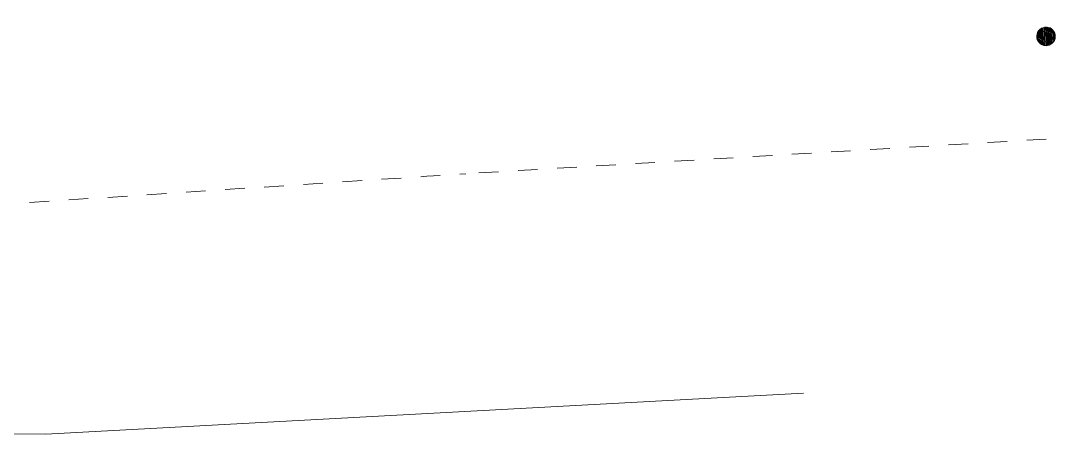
# Model space of a CAD drawing. Header units: millimetres. Extents: x -89663 to 74273, y -103666 to 18539.
# Drawn here: x -34212 to -18377, y -103666 to -97333 of the extents above; entities that cross this region are included whole.
import ezdxf

# ---------------------------------------------------------------- set-up
doc = ezdxf.new("R2010")
doc.units = ezdxf.units.MM
doc.header["$MEASUREMENT"] = 0
doc.layers.add('G-10-P_Topo_Paving_Pen_No__191', color=7, linetype='Continuous', lineweight=5)
doc.layers.add('G-10-P_Topo_Road_Pen_No__193', color=7, linetype='Continuous', lineweight=18)
doc.layers.add('G-10-P_Topo_Street Furniture_Pen_No__147', color=7, linetype='Continuous', lineweight=0, true_color=0x606060)

msp = doc.modelspace()

# ---------------------------------------------------------------- linework, layer by layer
at = {"layer": 'G-10-P_Topo_Paving_Pen_No__191', "linetype": 'Continuous'}
for p, q in [((-20610.9, -99271), (-20311.5, -99253)), ((-20012, -99235.2), (-19712.5, -99217.4)), ((-19413.1, -99199.4), (-19113.7, -99181.6)), ((-18814.1, -99163.8), (-18514.7, -99145.9)), ((-23605.6, -99449.5), (-23306.2, -99431.7)), ((-23006.7, -99413.9), (-22707.2, -99396)), ((-22407.8, -99378.1), (-22108.3, -99360.3)), ((-21808.8, -99342.4), (-21509.3, -99324.5)), ((-21209.9, -99306.6), (-20910.4, -99288.8)), ((-26001.4, -99592.5), (-25702, -99574.6)), ((-25402.4, -99556.7), (-25103, -99538.9)), ((-24803.5, -99521), (-24504, -99503.1)), ((-24204.6, -99485.3), (-23905.1, -99467.5)), ((-28688.4, -99761.4), (-28389, -99741.6)), ((-28089.7, -99721.9), (-27997.6, -99715.8)), ((-27997.6, -99715.8), (-27790.3, -99702.2)), ((-27491, -99682.5), (-27398.8, -99676.5)), ((-27199.2, -99663.9), (-26899.8, -99646)), ((-26600.3, -99628.2), (-26300.8, -99610.3)), ((-31083.2, -99919.1), (-30783.9, -99899.3)), ((-30484.5, -99879.7), (-30185.1, -99860)), ((-29885.8, -99840.2), (-29586.5, -99820.5)), ((-29287.1, -99800.7), (-28987.8, -99781.1)), ((-33478, -100076.8), (-33178.7, -100057.1)), ((-32879.4, -100037.4), (-32579.9, -100017.6)), ((-32280.6, -99997.9), (-31981.2, -99978.3)), ((-31681.9, -99958.5), (-31382.6, -99938.8)), ((-34076.7, -100116.2), (-33777.4, -100096.5))]:
    msp.add_line(p, q, dxfattribs=at)
at = {"layer": 'G-10-P_Topo_Road_Pen_No__193', "linetype": 'Continuous', "flags": 128}
msp.add_lwpolyline([(-22231.9, -103037.4), (-33827.9, -103665.7), (-44482.5, -103607.9), (-45238.1, -103532.4), (-53802.5, -102184.3), (-58808.6, -100964.6), (-59174.5, -100857.6), (-63344.9, -99468.8), (-67032.8, -97971.8), (-70555.2, -96294.3), (-71754.7, -95667.8), (-74219.4, -94258.9), (-78410.9, -91581.3), (-82130.6, -88969.9), (-83425.5, -87971.8), (-83632.8, -87799.8), (-89663.2, -82697.7)], dxfattribs=at)
at = {"layer": 'G-10-P_Topo_Street Furniture_Pen_No__147', "linetype": 'Continuous'}
for p, q in [((-18641.8, -97504.5), (-18647.2, -97630.7)), ((-18632.1, -97647.1), (-18625.1, -97483.1)), ((-18625.1, -97483.1), (-18608.9, -97474.3)), ((-18608.9, -97474.3), (-18617, -97663.6)), ((-18601.9, -97680), (-18592.5, -97459.2)), ((-18592.5, -97459.2), (-18576, -97444.1)), ((-18576, -97444.1), (-18586.8, -97696.5)), ((-18571, -97697.1), (-18560.3, -97444.7)), ((-18560.3, -97444.7), (-18544.5, -97445.4)), ((-18544.5, -97445.4), (-18555.3, -97697.8)), ((-18540.2, -97714.3), (-18528, -97430.3)), ((-18528, -97430.3), (-18512.3, -97431)), ((-18512.3, -97431), (-18524.4, -97714.9)), ((-18508.6, -97715.6), (-18496.5, -97431.7)), ((-18496.5, -97431.7), (-18481.4, -97448.1)), ((-18481.4, -97448.1), (-18492.2, -97700.5)), ((-18476.4, -97701.2), (-18465.6, -97448.8)), ((-18465.6, -97448.8), (-18450.5, -97465.2)), ((-18450.5, -97465.2), (-18459.9, -97686.1)), ((-18444.2, -97686.8), (-18434.7, -97465.9)), ((-18434.7, -97465.9), (-18419.6, -97482.4)), ((-18419.6, -97482.4), (-18427.7, -97671.7)), ((-18411.3, -97656.6), (-18404.5, -97498.8)), ((-18404.5, -97498.8), (-18389.4, -97515.3)), ((-18389.4, -97515.3), (-18394.1, -97625.7)), ((-18647.2, -97630.7), (-18632.1, -97647.1)), ((-18617, -97663.6), (-18601.9, -97680)), ((-18586.8, -97696.5), (-18571, -97697.1)), ((-18555.3, -97697.8), (-18540.2, -97714.3)), ((-18492.2, -97700.5), (-18476.4, -97701.2)), ((-18459.9, -97686.1), (-18444.2, -97686.8)), ((-18427.7, -97671.7), (-18411.3, -97656.6)), ((-18524.4, -97714.9), (-18508.6, -97715.6))]:
    msp.add_line(p, q, dxfattribs=at)
msp.add_arc((-18519.1, -97572.9), 142.1, 87.87092, 87.23431, dxfattribs=at)

doc.saveas('drawing.dxf')
